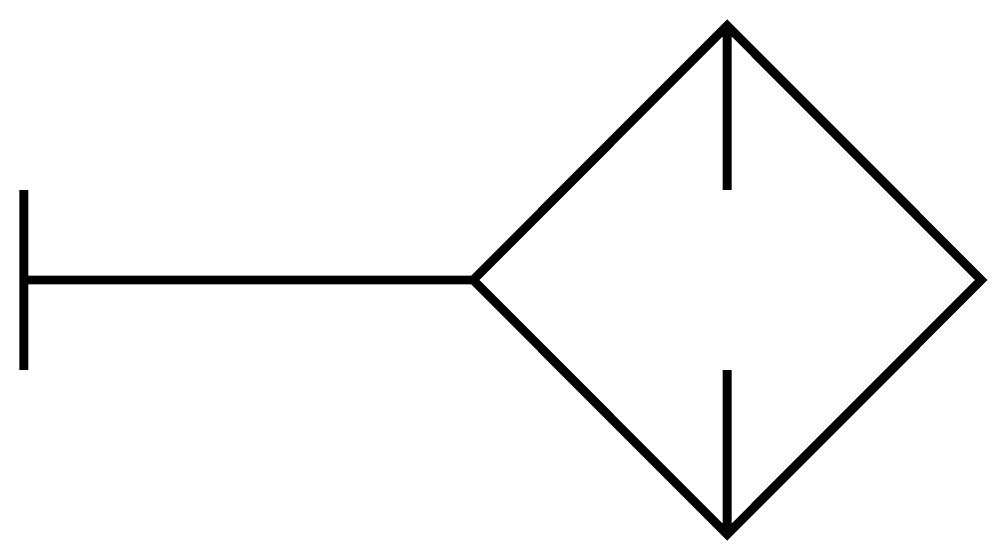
# Model space of a CAD drawing. Extents: x -0.1 to 10.7, y -2.9 to 2.9.
import ezdxf

# ---------------------------------------------------------------- set-up
doc = ezdxf.new("R2010")
doc.units = 0
doc.header["$MEASUREMENT"] = 0
doc.layers.get('0').update_dxf_attribs({"linetype": 'CONTINUOUS'})

msp = doc.modelspace()

# ---------------------------------------------------------------- linework, layer by layer
at = {"const_width": 0.1}
for points in [[(5, 0), (7.828, -2.828), (10.657, 0), (7.828, 2.828), (5, 0)], [(7.828, 1), (7.828, 2.828)], [(0, 1), (0, -1)], [(0, 0), (5, 0)], [(7.828, -2.828), (7.828, -1)]]:
    msp.add_lwpolyline(points, dxfattribs=at)

doc.saveas('drawing.dxf')
